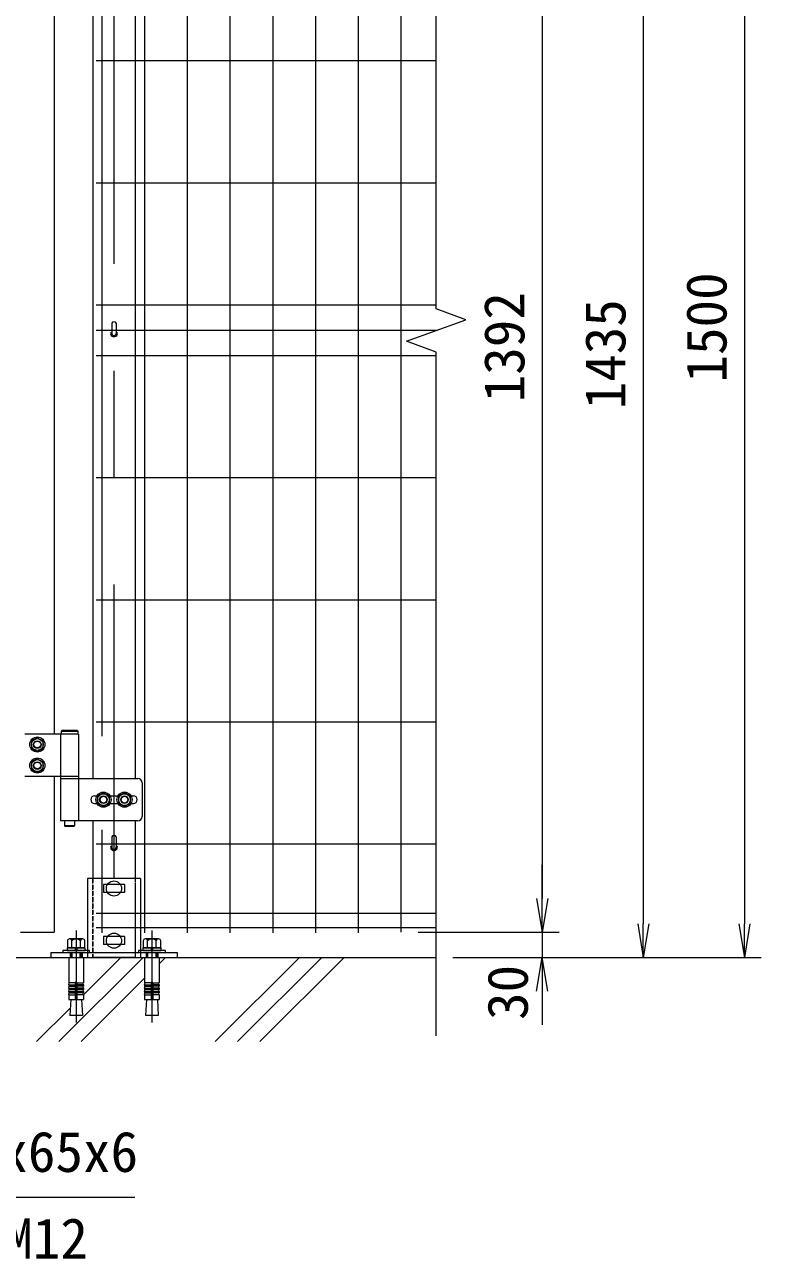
# Model space of a CAD drawing. Units: millimetres, scale not verified. Extents: x -4200 to 4200, y -2970 to 2970.
# Drawn here: x -2321 to -1447, y -670 to 802 of the extents above; entities that cross this region are included whole.
import ezdxf
from ezdxf.enums import TextEntityAlignment as Align

# ---------------------------------------------------------------- set-up
doc = ezdxf.new("R2010")
doc.units = ezdxf.units.MM
doc.header["$LTSCALE"] = 20
for name, pattern in [('DASHED', [7.5, 6, -1.5]), ('USER1', [50.8, 31.75, -6.35, 6.35, -6.35]), ('USER3', [0.375, 0.25, -0.125])]:
    doc.linetypes.add(name, pattern=pattern)
for name, color, linetype, lineweight in [('0-0_D-STR-TXT', 7, 'Continuous', 9), ('0-1_D-STR1', 1, 'Continuous', 18), ('0-2_D-STR-DIM', 7, 'Continuous', 9), ('0-3_0', 7, 'Continuous', 9), ('0-5_D-STR3', 3, 'Continuous', 13), ('0-6_D-BMK', 2, 'USER1', 13), ('0-8_D-STR2', 7, 'Continuous', 9), ('0-9_D-BGD', 7, 'Continuous', 9), ('0-A_D-DCR-HCH', 7, 'Continuous', 9)]:
    doc.layers.add(name, color=color, linetype=linetype, lineweight=lineweight)
doc.styles.add('ＭＳ ゴシック', font='')
doc.styles.get('ＭＳ ゴシック').set_extended_font_data('MS Gothic')

# ---------------------------------------------------------------- blocks, each defined once
blk = doc.blocks.new('_Open')
at = {"layer": '0-3_0'}
blk.add_line((-20, 3.33), (0, 0), dxfattribs=at)
blk.add_lwpolyline([(-20, -3.33), (0, 0), (-20, 0)], dxfattribs=at)
blk = doc.blocks.new('U5')
at = {"layer": '0-1_D-STR1'}
for p, q in [((18680, 26540), (18680, 5310)), ((18680, 4310), (18680, 600)), ((17880, 600), (18680, 600))]:
    blk.add_line(p, q, dxfattribs=at)
at = {"layer": '0-5_D-STR3'}
for p, q in [((19260, 5310), (17980, 5310)), ((18828, 5310), (18828, 4310)), ((18864, 5390), (18844, 5370)), ((18844, 5370), (18844, 5310)), ((19244, 5310), (18844, 5310)), ((19224, 5390), (18864, 5390)), ((19244, 5370), (19244, 5310)), ((19260, 5310), (19260, 4310)), ((17980, 4310), (19260, 4310)), ((18828, 4250), (20668, 4250)), ((18828, 4250), (18828, 3250)), ((18834, 4310), (19254, 4310)), ((18834, 4310), (18834, 4250)), ((18834, 4250), (19254, 4250)), ((19254, 4310), (19254, 4250)), ((19260, 4250), (19260, 3250)), ((20768, 4150), (20768, 3350)), ((19640, 3840), (19694.1, 3840)), ((20005.9, 3840), (20194.1, 3840)), ((20505.9, 3840), (20560, 3840)), ((19550, 3750), (19550.2, 3750)), ((19640, 3660), (19694.1, 3660)), ((20005.9, 3660), (20194.1, 3660)), ((20505.9, 3660), (20560, 3660)), ((20650, 3750), (20650.2, 3750)), ((20668, 3250), (18828, 3250)), ((18924, 3250), (18924, 3130)), ((19164, 3250), (19164, 3130)), ((19164, 3130), (18924, 3130)), ((18944, 3110), (18924, 3130)), ((19144, 3110), (18944, 3110)), ((19144, 3110), (19164, 3130))]:
    blk.add_line(p, q, dxfattribs=at)
blk.add_lwpolyline([(19224, 5390), (19244, 5370), (18844, 5370)], dxfattribs=at)
for points in [[(18280, 5222), (18139.7, 5141), (18139.7, 4979), (18280, 4898), (18420.3, 4979), (18420.3, 5141)], [(18280, 4722), (18139.7, 4641), (18139.7, 4479), (18280, 4398), (18420.3, 4479), (18420.3, 4641)], [(19850, 3912), (19709.7, 3831), (19709.7, 3669), (19850, 3588), (19990.3, 3669), (19990.3, 3831)], [(20350, 3912), (20209.7, 3831), (20209.7, 3669), (20350, 3588), (20490.3, 3669), (20490.3, 3831)]]:
    blk.add_lwpolyline(points, close=True, dxfattribs=at)
for centre, radius in [((18280, 5060), 180), ((18280, 5060), 140.7), ((18280, 5060), 90), ((18280, 5060), 90), ((18280, 5060), 80), ((18280, 4560), 180), ((18280, 4560), 140.7), ((18280, 4560), 90), ((18280, 4560), 90), ((18280, 4560), 80), ((19850, 3750), 180), ((19850, 3750), 140.7), ((19850, 3750), 90), ((19850, 3750), 90), ((19850, 3750), 90), ((19850, 3750), 80), ((20350, 3750), 180), ((20350, 3750), 140.7), ((20350, 3750), 90), ((20350, 3750), 90), ((20350, 3750), 90), ((20350, 3750), 80)]:
    blk.add_circle(centre, radius, dxfattribs=at)
for centre, radius, start, end in [((20668, 4150), 100, 0, 90), ((19640, 3750), 90, 90, 180), ((20560, 3750), 90, 0, 90), ((19640, 3750), 90, 180, 270), ((20560, 3750), 90, 270, 0), ((20668, 3350), 100, 270, 0)]:
    blk.add_arc(centre, radius, start, end, dxfattribs=at)
blk = doc.blocks.new('ベースプレート部品\u3000正面図')
at = {"layer": '0-5_D-STR3'}
for p, q in [((17927, 48401.4), (16666.9, 48401.4)), ((16666.9, 48401.4), (16666.9, 46641.4)), ((17927, 48401.4), (17927, 46641.4)), ((17546.8, 48256.4), (17046.7, 48256.4)), ((17046.7, 48256.4), (17046.7, 48066.4)), ((17546.7, 48066.4), (17046.8, 48066.4)), ((17546.7, 48256.4), (17546.7, 48066.4)), ((17546.8, 47016.4), (17046.7, 47016.4)), ((17046.7, 47016.4), (17046.7, 46826.4)), ((17546.7, 46826.4), (17046.8, 46826.4)), ((17546.7, 47016.4), (17546.7, 46826.4)), ((15797, 46641.4), (18797, 46641.4)), ((18797, 46641.4), (18797, 46521.4))]:
    blk.add_line(p, q, dxfattribs=at)
at = {"layer": '0-5_D-STR3', "linetype": 'DASHED'}
for p, q in [((16786.9, 48401.4), (16786.9, 46521.4)), ((17806.9, 46521.4), (17806.9, 48401.4)), ((16258.9, 46641.4), (16258.9, 46521.4)), ((16538.7, 46641.4), (16538.7, 46521.4)), ((16666.9, 46641.4), (16666.9, 46521.4)), ((17927, 46641.4), (17927, 46521.4)), ((18058.7, 46641.4), (18058.7, 46521.4)), ((18338.7, 46641.4), (18338.7, 46521.4))]:
    blk.add_line(p, q, dxfattribs=at)
at = {"layer": '0-5_D-STR3'}
blk.add_lwpolyline([(15797, 46641.4), (15797, 46521.4), (18797, 46521.4)], dxfattribs=at)
blk = doc.blocks.new('MLeader8')
at = {"layer": '0-0_D-STR-TXT'}
blk.add_lwpolyline([(-3151.48, -341.71), (-3017.15, -591.1), (-2242.31, -591.1), (-2190.53, -591.1)], dxfattribs=at)

msp = doc.modelspace()

# ---------------------------------------------------------------- linework, layer by layer
at = {"layer": '0-1_D-STR1'}
for p, q in [((-2240.45, 967.51), (-2240.45, -93.99)), ((-2190.45, 967.51), (-2190.45, -93.99)), ((-2240.45, -143.99), (-2240.45, -212.49)), ((-2190.45, -143.99), (-2190.45, -212.49)), ((-2190.45, -306.49), (-2240.45, -306.49))]:
    msp.add_line(p, q, dxfattribs=at)
at = {"layer": '0-1_D-STR1', "linetype": 'USER3'}
for p, q in [((-2240.45, -212.49), (-2240.45, -306.49)), ((-2190.45, -212.49), (-2190.45, -306.49))]:
    msp.add_line(p, q, dxfattribs=at)
at = {"layer": '0-1_D-STR1'}
for centre in [(-2215.45, 435.01), (-2215.45, -175.49)]:
    msp.add_arc(centre, 4, 162.5424, 17.4576, dxfattribs=at)
at = {"layer": '0-2_D-STR-DIM'}
for p, q in [((-1466.96, 1153.51), (-1466.96, -266.49)), ((-1706.96, 1075.51), (-1706.96, -236.49)), ((-1586.96, 1088.51), (-1586.96, -266.49)), ((-1706.96, -236.49), (-1706.96, -196.49)), ((-1854.26, -276.49), (-1686.96, -276.49)), ((-1854.26, -276.49), (-1686.96, -276.49)), ((-1706.96, -276.49), (-1706.96, -306.49)), ((-1813.07, -306.49), (-1446.96, -306.49)), ((-1813.07, -306.49), (-1686.96, -306.49)), ((-1813.07, -306.49), (-1566.96, -306.49)), ((-1706.96, -346.49), (-1706.96, -386.49))]:
    msp.add_line(p, q, dxfattribs=at)
at = {"layer": '0-5_D-STR3'}
for p, q in [((-2218.04, 447.18), (-2218.04, 435.01)), ((-2212.84, 447.18), (-2212.84, 435.01)), ((-2218.04, -163.32), (-2218.04, -175.49)), ((-2212.84, -163.32), (-2212.84, -175.49)), ((-2269.01, -306.49), (-2251.71, -306.49)), ((-2179.01, -306.49), (-2161.71, -306.49))]:
    msp.add_line(p, q, dxfattribs=at)
at = {"layer": '0-5_D-STR3', "lineweight": 18}
for p, q in [((-2270.75, -286.89), (-2270.75, -295.19)), ((-2252.56, -284.39), (-2268.15, -284.39)), ((-2266.36, -284.39), (-2254.36, -284.39)), ((-2265.55, -295.19), (-2265.55, -286.89)), ((-2255.16, -295.19), (-2255.16, -286.89)), ((-2249.96, -295.19), (-2249.96, -286.89)), ((-2180.75, -286.89), (-2180.75, -295.19)), ((-2162.57, -284.39), (-2178.16, -284.39)), ((-2176.36, -284.39), (-2164.36, -284.39)), ((-2175.56, -295.19), (-2175.56, -286.89)), ((-2165.17, -295.19), (-2165.17, -286.89)), ((-2159.97, -295.19), (-2159.97, -286.89)), ((-2276.36, -298.19), (-2276.36, -300.49)), ((-2244.36, -298.19), (-2276.36, -298.19)), ((-2276.36, -300.49), (-2244.36, -300.49)), ((-2249.61, -295.19), (-2271.11, -295.19)), ((-2271.11, -295.19), (-2271.11, -298.19)), ((-2271.11, -298.19), (-2249.61, -298.19)), ((-2270.75, -295.19), (-2249.96, -295.19)), ((-2269.01, -306.49), (-2269.01, -336.53)), ((-2266.35, -300.49), (-2266.35, -306.49)), ((-2265.27, -306.49), (-2265.27, -300.49)), ((-2261.86, -295.19), (-2261.05, -298.19)), ((-2258.86, -298.19), (-2259.66, -295.19)), ((-2255.43, -306.49), (-2255.43, -300.49)), ((-2254.35, -306.49), (-2254.35, -300.49)), ((-2251.71, -306.49), (-2251.71, -336.53)), ((-2249.61, -298.19), (-2249.61, -295.19)), ((-2244.36, -300.49), (-2244.36, -298.19)), ((-2186.36, -298.19), (-2186.36, -300.49)), ((-2154.36, -298.19), (-2186.36, -298.19)), ((-2186.36, -300.49), (-2154.36, -300.49)), ((-2159.61, -295.19), (-2181.11, -295.19)), ((-2181.11, -295.19), (-2181.11, -298.19)), ((-2181.11, -298.19), (-2159.61, -298.19)), ((-2180.75, -295.19), (-2159.97, -295.19)), ((-2179.01, -306.49), (-2179.01, -336.53)), ((-2176.36, -300.49), (-2176.36, -306.49)), ((-2175.28, -306.49), (-2175.28, -300.49)), ((-2171.86, -295.19), (-2171.06, -298.19)), ((-2168.86, -298.19), (-2169.67, -295.19)), ((-2165.44, -306.49), (-2165.44, -300.49)), ((-2164.36, -306.49), (-2164.36, -300.49)), ((-2161.71, -306.49), (-2161.71, -336.53)), ((-2159.61, -298.19), (-2159.61, -295.19)), ((-2154.36, -300.49), (-2154.36, -298.19)), ((-2261.36, -336.53), (-2269.01, -336.53)), ((-2269.01, -339.03), (-2268.57, -336.57)), ((-2261.36, -336.53), (-2261.36, -356.49)), ((-2259.36, -336.53), (-2251.71, -336.53)), ((-2259.36, -336.53), (-2259.36, -356.49)), ((-2251.71, -339.03), (-2252.14, -336.57)), ((-2171.36, -336.53), (-2179.01, -336.53)), ((-2179.01, -339.03), (-2178.58, -336.57)), ((-2171.36, -336.53), (-2171.36, -356.49)), ((-2169.36, -336.53), (-2161.71, -336.53)), ((-2169.36, -336.53), (-2169.36, -356.49)), ((-2161.71, -339.03), (-2162.15, -336.57)), ((-2269.01, -339.03), (-2261.36, -339.03)), ((-2269.01, -339.03), (-2269.01, -340.53)), ((-2269.01, -340.53), (-2261.36, -340.53)), ((-2269.01, -343.03), (-2268.57, -340.57)), ((-2269.01, -343.03), (-2261.36, -343.03)), ((-2269.01, -343.03), (-2269.01, -344.53)), ((-2269.01, -344.53), (-2261.36, -344.53)), ((-2269.01, -347.03), (-2268.57, -344.57)), ((-2269.01, -347.03), (-2261.36, -347.03)), ((-2269.01, -347.03), (-2269.01, -348.53)), ((-2269.01, -350.99), (-2268.57, -348.53)), ((-2269.01, -348.53), (-2261.36, -348.53)), ((-2269.01, -350.99), (-2261.36, -350.99)), ((-2269.01, -350.99), (-2269.01, -356.49)), ((-2251.71, -339.03), (-2259.36, -339.03)), ((-2251.71, -340.53), (-2259.36, -340.53)), ((-2251.71, -343.03), (-2259.36, -343.03)), ((-2251.71, -344.53), (-2259.36, -344.53)), ((-2251.71, -347.03), (-2259.36, -347.03)), ((-2251.71, -348.53), (-2259.36, -348.53)), ((-2251.71, -350.99), (-2259.36, -350.99)), ((-2251.71, -343.03), (-2252.14, -340.57)), ((-2251.71, -347.03), (-2252.14, -344.57)), ((-2251.71, -350.99), (-2252.14, -348.53)), ((-2251.71, -339.03), (-2251.71, -340.53)), ((-2251.71, -343.03), (-2251.71, -344.53)), ((-2251.71, -347.03), (-2251.71, -348.53)), ((-2251.71, -350.99), (-2251.71, -356.49)), ((-2179.01, -339.03), (-2171.36, -339.03)), ((-2179.01, -339.03), (-2179.01, -340.53)), ((-2179.01, -340.53), (-2171.36, -340.53)), ((-2179.01, -343.03), (-2178.58, -340.57)), ((-2179.01, -343.03), (-2171.36, -343.03)), ((-2179.01, -343.03), (-2179.01, -344.53)), ((-2179.01, -344.53), (-2171.36, -344.53)), ((-2179.01, -347.03), (-2178.58, -344.57)), ((-2179.01, -347.03), (-2171.36, -347.03)), ((-2179.01, -347.03), (-2179.01, -348.53)), ((-2179.01, -350.99), (-2178.58, -348.53)), ((-2179.01, -348.53), (-2171.36, -348.53)), ((-2179.01, -350.99), (-2171.36, -350.99)), ((-2179.01, -350.99), (-2179.01, -356.49)), ((-2161.71, -339.03), (-2169.36, -339.03)), ((-2161.71, -340.53), (-2169.36, -340.53)), ((-2161.71, -343.03), (-2169.36, -343.03)), ((-2161.71, -344.53), (-2169.36, -344.53)), ((-2161.71, -347.03), (-2169.36, -347.03)), ((-2161.71, -348.53), (-2169.36, -348.53)), ((-2161.71, -350.99), (-2169.36, -350.99)), ((-2161.71, -343.03), (-2162.15, -340.57)), ((-2161.71, -347.03), (-2162.15, -344.57)), ((-2161.71, -350.99), (-2162.15, -348.53)), ((-2161.71, -339.03), (-2161.71, -340.53)), ((-2161.71, -343.03), (-2161.71, -344.53)), ((-2161.71, -347.03), (-2161.71, -348.53)), ((-2161.71, -350.99), (-2161.71, -356.49)), ((-2269.01, -356.49), (-2251.71, -356.49)), ((-2266.85, -356.49), (-2267.93, -375.59)), ((-2253.86, -356.49), (-2252.78, -375.59)), ((-2179.01, -356.49), (-2161.71, -356.49)), ((-2176.86, -356.49), (-2177.94, -375.59)), ((-2163.87, -356.49), (-2162.78, -375.59)), ((-2252.78, -375.59), (-2267.93, -375.59)), ((-2162.78, -375.59), (-2177.94, -375.59))]:
    msp.add_line(p, q, dxfattribs=at)
at = {"layer": '0-5_D-STR3'}
for centre in [(-2215.45, -224.5), (-2215.45, -286.49)]:
    msp.add_circle(centre, 9, dxfattribs=at)
for centre in [(-2215.44, 435.01), (-2215.44, -175.49)]:
    msp.add_arc(centre, 2.6, 180, 0, dxfattribs=at)
at = {"layer": '0-5_D-STR3', "lineweight": 18}
for centre, radius, start, end in [((-2268.15, -286.99), 2.6, 2.20423, 177.79577), ((-2260.36, -291.04), 6.65, 38.61324, 141.38676), ((-2252.56, -286.99), 2.6, 2.20423, 177.79577), ((-2178.16, -286.99), 2.6, 2.20423, 177.79577), ((-2170.36, -291.04), 6.65, 38.61324, 141.38676), ((-2162.57, -286.99), 2.6, 2.20423, 177.79577), ((-2260.36, -336.53), 1, 0, 180), ((-2170.36, -336.53), 1, 0, 180)]:
    msp.add_arc(centre, radius, start, end, dxfattribs=at)
at = {"layer": '0-5_D-STR3'}
for centre in [(-2215.44, 447.16), (-2215.44, -163.34)]:
    msp.add_ellipse(centre, major_axis=(-2.6, 0), ratio=0.649974, start_param=3.1415927, end_param=6.2831853, dxfattribs=at)
at = {"layer": '0-6_D-BMK'}
for p, q in [((-2215.45, 1152.51), (-2215.45, -212.49)), ((-2260.36, -274.59), (-2260.36, -383.59)), ((-2170.36, -274.59), (-2170.36, -383.59))]:
    msp.add_line(p, q, dxfattribs=at)
at = {"layer": '0-8_D-STR2'}
for p, q in [((-1833.07, 464.11), (-1833.07, 1256.51)), ((-2178.84, -277.04), (-2178.84, 1192.96)), ((-2128.07, -277.04), (-2128.07, 1192.96)), ((-2077.3, -277.04), (-2077.3, 1192.96)), ((-2026.53, -277.04), (-2026.53, 1192.96)), ((-1975.76, -277.04), (-1975.76, 1192.96)), ((-1924.99, -277.04), (-1924.99, 1192.96)), ((-1874.26, -276.49), (-1874.26, 1193.51)), ((-2229.61, -43.72), (-2229.61, 920.63)), ((-1833.07, 758.71), (-2236.61, 758.71)), ((-1833.07, 613.58), (-2236.61, 613.58)), ((-1833.07, 468.46), (-2236.61, 468.46)), ((-1797.84, 451.28), (-1833.07, 464.11)), ((-1868.31, 425.63), (-1797.84, 451.28)), ((-1833.07, 438.46), (-2236.61, 438.46)), ((-1833.07, 412.8), (-1868.31, 425.63)), ((-1833.07, -399.49), (-1833.07, 412.8)), ((-1833.07, 408.46), (-2236.61, 408.46)), ((-1833.07, 263.33), (-2236.61, 263.33)), ((-1833.07, 118.21), (-2236.61, 118.21)), ((-1833.07, -26.92), (-2236.61, -26.92)), ((-2229.61, -277.04), (-2229.61, -154.79)), ((-1833.07, -172.04), (-2236.61, -172.04)), ((-1833.07, -254.19), (-2236.61, -254.19)), ((-1833.07, -271.19), (-2236.61, -271.19))]:
    msp.add_line(p, q, dxfattribs=at)
at = {"layer": '0-9_D-BGD'}
msp.add_line((-3627.82, -306.5), (-1833.07, -306.49), dxfattribs=at)
at = {"layer": '0-A_D-DCR-HCH'}
for p, q in [((-2280.88, -406.49), (-2180.88, -306.49)), ((-2251.81, -350.91), (-2207.4, -306.49)), ((-2161.8, -313.93), (-2154.36, -306.49)), ((-2095.26, -406.49), (-1995.26, -306.49)), ((-2068.75, -406.49), (-1968.75, -306.49)), ((-2042.23, -406.49), (-1942.23, -306.49)), ((-2254.36, -406.49), (-2179.1, -331.23)), ((-2307.4, -406.49), (-2267.52, -366.62))]:
    msp.add_line(p, q, dxfattribs=at)

# ---------------------------------------------------------------- block references
at = {"layer": '0-0_D-STR-TXT'}
msp.add_blockref('MLeader8', (0, 0), dxfattribs=at)
at = {"layer": '0-2_D-STR-DIM', "xscale": 0.05, "yscale": 0.05}
for name, p in [('U5', (-3220.45, -306.49)), ('ベースプレート部品\u3000正面図', (-3080.3, -2632.57))]:
    msp.add_blockref(name, p, dxfattribs=at)
at = {"layer": '0-2_D-STR-DIM', "xscale": 2, "yscale": 2}
for p, rotation in [((-1706.96, -276.49), 270), ((-1706.96, -276.49), 270), ((-1586.96, -306.49), 270), ((-1466.96, -306.49), 270), ((-1706.96, -306.49), 90)]:
    msp.add_blockref('_Open', p, dxfattribs=dict(at, rotation=rotation))

# ---------------------------------------------------------------- texts
at = {"layer": '0-0_D-STR-TXT', "style": 'ＭＳ ゴシック'}
for s, p in [('ベースプレート 2-150x65x6', (-3005.82, -575.71)), ('他穿孔めねじアンカーM12', (-3000.49, -678.72))]:
    msp.add_text(s, height=48.09, dxfattribs=at).set_placement(p, align=Align.BOTTOM_LEFT)
at = {"layer": '0-2_D-STR-DIM', "style": 'ＭＳ ゴシック'}
for s, p in [('1500', (-1473.7, 376.61)), ('1392', (-1713.7, 353.13)), ('1435', (-1593.7, 344.76)), ('30', (-1709.65, -380.72))]:
    msp.add_text(s, height=48.09, rotation=90, dxfattribs=at).set_placement(p, align=Align.BOTTOM_LEFT)

doc.saveas('drawing.dxf')
